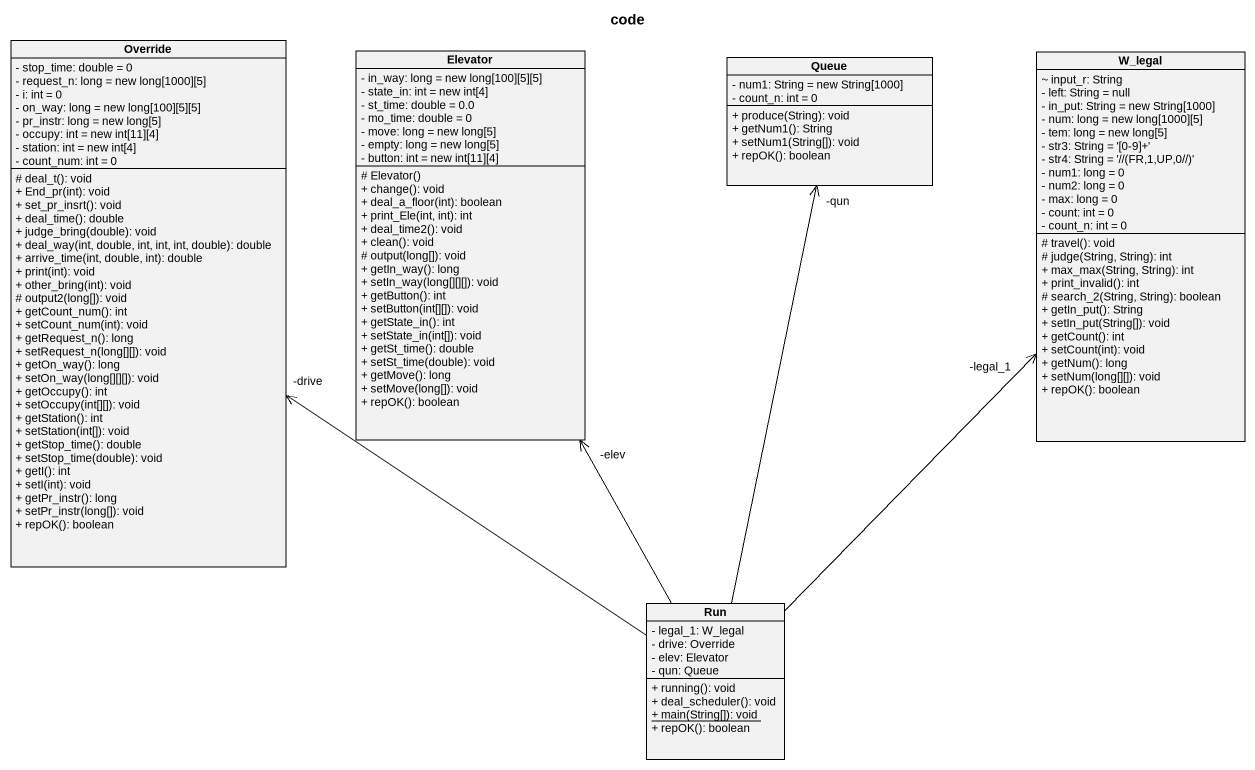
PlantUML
@startuml
title code
hide circle
hide empty members
skinparam classAttributeIconSize 0
class Override {
  - stop_time: double = 0
  - request_n: long = new long[1000][5]
  - i: int = 0
  - on_way: long = new long[100][5][5]
  - pr_instr: long = new long[5]
  - occupy: int = new int[11][4]
  - station: int = new int[4]
  - count_num: int = 0
  # deal_t(): void
  + End_pr(int): void
  + set_pr_insrt(): void
  + deal_time(): double
  + judge_bring(double): void
  + deal_way(int, double, int, int, int, double): double
  + arrive_time(int, double, int): double
  + print(int): void
  + other_bring(int): void
  # output2(long[]): void
  + getCount_num(): int
  + setCount_num(int): void
  + getRequest_n(): long
  + setRequest_n(long[][]): void
  + getOn_way(): long
  + setOn_way(long[][][]): void
  + getOccupy(): int
  + setOccupy(int[][]): void
  + getStation(): int
  + setStation(int[]): void
  + getStop_time(): double
  + setStop_time(double): void
  + getI(): int
  + setI(int): void
  + getPr_instr(): long
  + setPr_instr(long[]): void
  + repOK(): boolean
}
class Elevator {
  - in_way: long = new long[100][5][5]
  - state_in: int = new int[4]
  - st_time: double = 0.0
  - mo_time: double = 0
  - move: long = new long[5]
  - empty: long = new long[5]
  - button: int = new int[11][4]
  # Elevator()
  + change(): void
  + deal_a_floor(int): boolean
  + print_Ele(int, int): int
  + deal_time2(): void
  + clean(): void
  # output(long[]): void
  + getIn_way(): long
  + setIn_way(long[][][]): void
  + getButton(): int
  + setButton(int[][]): void
  + getState_in(): int
  + setState_in(int[]): void
  + getSt_time(): double
  + setSt_time(double): void
  + getMove(): long
  + setMove(long[]): void
  + repOK(): boolean
}
class W_legal {
  ~ input_r: String
  - left: String = null
  - in_put: String = new String[1000]
  - num: long = new long[1000][5]
  - tem: long = new long[5]
  - str3: String = '[0-9]+'
  {field} - str4: String = '~//(FR,1,UP,0~//)'
  - num1: long = 0
  - num2: long = 0
  - max: long = 0
  - count: int = 0
  - count_n: int = 0
  # travel(): void
  # judge(String, String): int
  + max_max(String, String): int
  + print_invalid(): int
  # search_2(String, String): boolean
  + getIn_put(): String
  + setIn_put(String[]): void
  + getCount(): int
  + setCount(int): void
  + getNum(): long
  + setNum(long[][]): void
  + repOK(): boolean
}
class "Queue" as Queue_ {
  - num1: String = new String[1000]
  - count_n: int = 0
  + produce(String): void
  + getNum1(): String
  + setNum1(String[]): void
  + repOK(): boolean
}
class Run {
  - legal_1: W_legal
  - drive: Override
  - elev: Elevator
  - qun: Queue
  + running(): void
  + deal_scheduler(): void
  {static} + main(String[]): void
  + repOK(): boolean
}
Run -up-> "-drive" Override
Run -up-> "-elev" Elevator
Run -up-> "-legal_1" W_legal
Run -up-> "-qun" Queue_
@enduml
